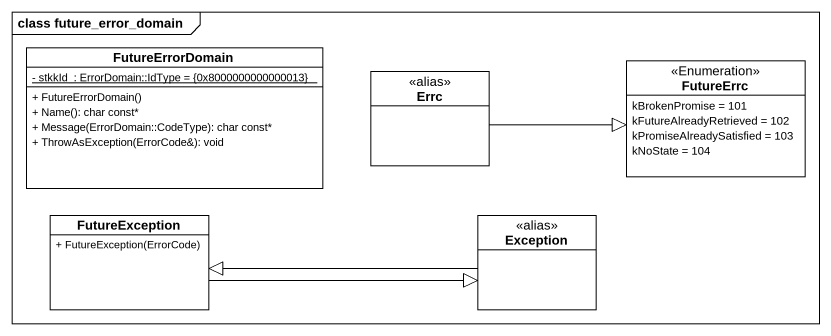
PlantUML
@startuml
mainframe class future_error_domain
hide circle
hide empty members
skinparam classAttributeIconSize 0
class FutureErrorDomain {
  {static} - stkkId_: ErrorDomain::IdType = {0x8000000000000013}
  + FutureErrorDomain()
  + Name(): char const*
  + Message(ErrorDomain::CodeType): char const*
  + ThrowAsException(ErrorCode&): void
}
class Errc <<alias>>
enum FutureErrc <<Enumeration>> {
  kBrokenPromise = 101
  kFutureAlreadyRetrieved = 102
  kPromiseAlreadySatisfied = 103
  kNoState = 104
}
class FutureException {
  + FutureException(ErrorCode)
}
class "Exception" as Exception_ <<alias>>
Errc -right-|> FutureErrc
FutureException -right-|> Exception_
Exception_ -left-|> FutureException
@enduml
